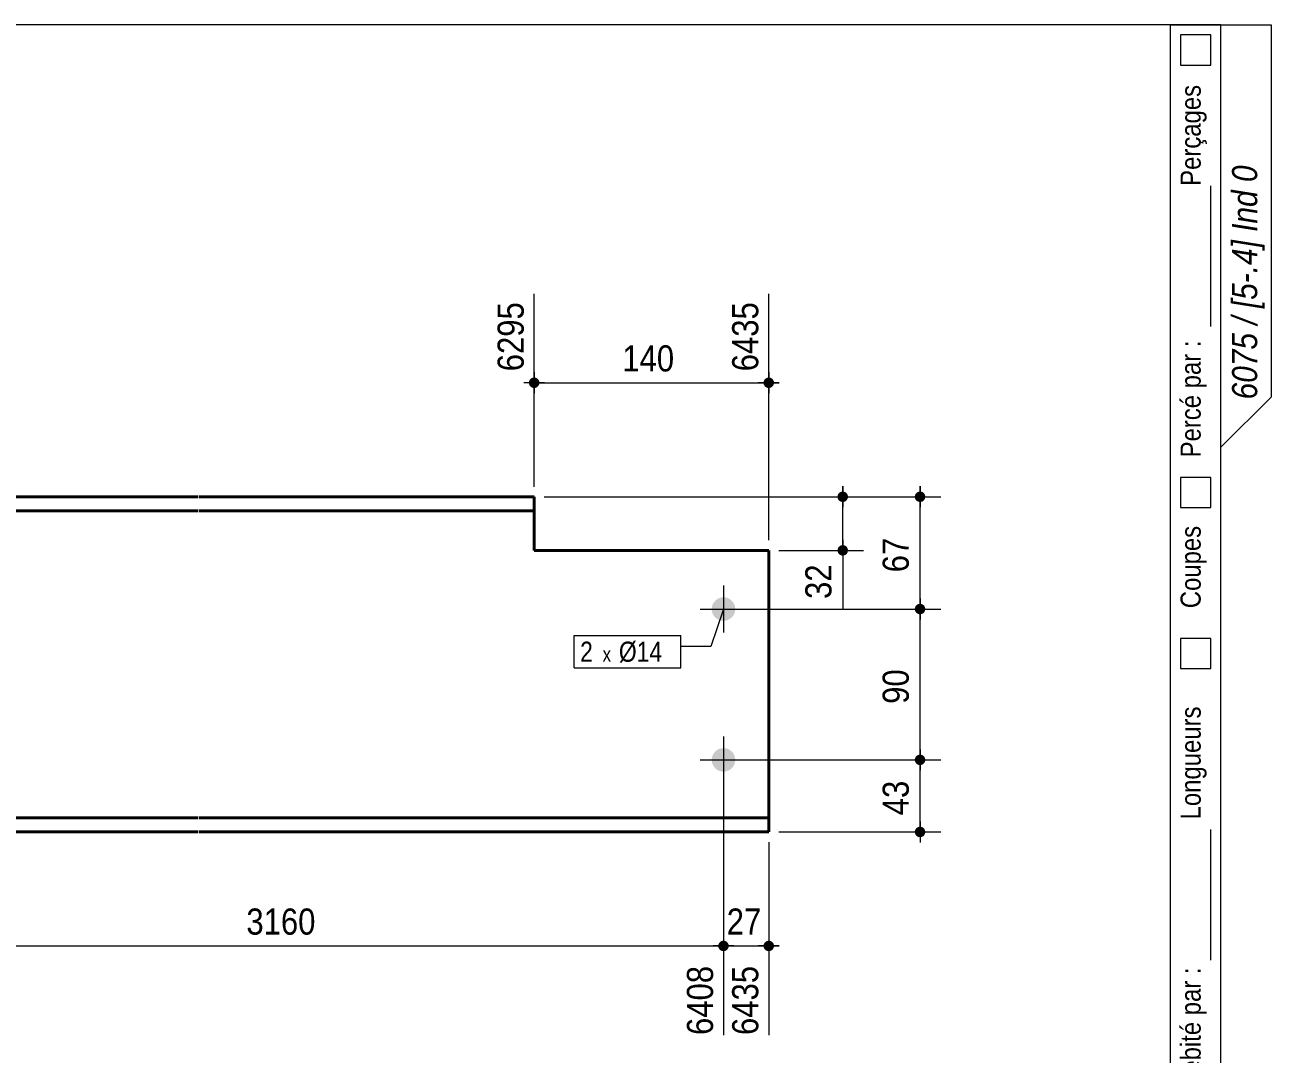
# Model space of a CAD drawing. Header units: millimetres. Extents: x 2 to 287, y 5 to 195.
# Drawn here: x 163.1 to 287, y 92.7 to 195 of the extents above; entities that cross this region are included whole.
import ezdxf

# ---------------------------------------------------------------- set-up
doc = ezdxf.new("R2010")
doc.units = ezdxf.units.MM
for name, color, linetype, lineweight in [('Autre type objet', 1, 'Continuous', 0), ('Boulon', 7, 'Continuous', 0), ('Cotation', 7, 'Continuous', 0), ('Désignation boulon', 3, 'Continuous', 0), ('Feuille dessin', 5, 'Continuous', 0), ('Piece', 2, 'Continuous', 0)]:
    doc.layers.add(name, color=color, linetype=linetype, lineweight=lineweight)
doc.styles.add('ARIAL', font='ARIAL.TTF')
doc.styles.add('ARIAL_ITALIC', font='ARIALI.TTF')
doc.styles.add('COMIC_SANS_MS', font='COMIC.TTF')

# ---------------------------------------------------------------- blocks, each defined once
blk = doc.blocks.new('*A2')
at = {"layer": 'Boulon'}
for points in [[(231.37, 136.95), (231.37, 136.97), (231.38, 137), (231.38, 137.03), (231.38, 137.06), (231.39, 137.09), (231.39, 137.12), (231.4, 137.14), (231.4, 137.17), (231.41, 137.2), (231.42, 137.23), (231.42, 137.26), (231.43, 137.28), (231.44, 137.31), (231.45, 137.34), (231.46, 137.36), (231.47, 137.39), (231.49, 137.42), (231.5, 137.44), (231.51, 137.47), (231.52, 137.49), (231.54, 137.52), (231.55, 137.54), (231.57, 137.57), (231.59, 137.59), (231.6, 137.61), (231.62, 137.63), (231.64, 137.66), (231.66, 137.68), (231.68, 137.7), (231.69, 137.72), (231.71, 137.74), (231.74, 137.76), (231.76, 137.78), (231.78, 137.8), (231.8, 137.82), (231.82, 137.84), (231.84, 137.85), (231.87, 137.87), (231.89, 137.89), (231.92, 137.9), (231.94, 137.92), (231.96, 137.93), (231.99, 137.95), (232.02, 137.96), (232.04, 137.97), (232.07, 137.98), (232.09, 138), (232.12, 138.01), (232.15, 138.02), (232.17, 138.02), (232.2, 138.03), (232.23, 138.04), (232.26, 138.05), (232.28, 138.06), (232.31, 138.06), (232.34, 138.07), (232.37, 138.07), (232.4, 138.08), (232.43, 138.08), (232.45, 138.08), (232.48, 138.08), (232.51, 138.08), (232.54, 138.08), (232.57, 138.08), (232.6, 138.08), (232.63, 138.08), (232.65, 138.08), (232.68, 138.08), (232.71, 138.07), (232.74, 138.07), (232.77, 138.06), (232.8, 138.06), (232.82, 138.05), (232.85, 138.04), (232.88, 138.03), (232.91, 138.02), (232.93, 138.02), (232.96, 138.01), (232.99, 138), (233.01, 137.98), (233.04, 137.97), (233.06, 137.96), (233.09, 137.95), (233.11, 137.93), (233.14, 137.92), (233.16, 137.9), (233.19, 137.89), (233.21, 137.87), (233.23, 137.85), (233.26, 137.84), (233.28, 137.82), (233.3, 137.8), (233.32, 137.78), (233.34, 137.76), (233.36, 137.74), (233.38, 137.72), (233.4, 137.7), (233.42, 137.68), (233.44, 137.66), (233.46, 137.63), (233.48, 137.61), (233.49, 137.59), (233.51, 137.57), (233.53, 137.54), (233.54, 137.52), (233.55, 137.49), (233.57, 137.47), (233.58, 137.44), (233.59, 137.42), (233.61, 137.39), (233.62, 137.36), (233.63, 137.34), (233.64, 137.31), (233.65, 137.28), (233.66, 137.26), (233.66, 137.23), (233.67, 137.2), (233.68, 137.17), (233.68, 137.14), (233.69, 137.12), (233.69, 137.09), (233.7, 137.06), (233.7, 137.03), (233.7, 137), (233.71, 136.97), (233.71, 136.95), (233.71, 136.92), (233.71, 136.89), (233.71, 136.86), (233.7, 136.83), (233.7, 136.8), (233.7, 136.77), (233.69, 136.75), (233.69, 136.72), (233.68, 136.69), (233.68, 136.66), (233.67, 136.63), (233.66, 136.61), (233.66, 136.58), (233.65, 136.55), (233.64, 136.52), (233.63, 136.5), (233.62, 136.47), (233.61, 136.44), (233.59, 136.42), (233.58, 136.39), (233.57, 136.37), (233.55, 136.34), (233.54, 136.32), (233.53, 136.29), (233.51, 136.27), (233.49, 136.25), (233.48, 136.22), (233.46, 136.2), (233.44, 136.18), (233.42, 136.16), (233.4, 136.13), (233.38, 136.11), (233.36, 136.09), (233.34, 136.07), (233.32, 136.05), (233.3, 136.03), (233.28, 136.02), (233.26, 136), (233.23, 135.98), (233.21, 135.96), (233.19, 135.95), (233.16, 135.93), (233.14, 135.92), (233.11, 135.9), (233.09, 135.89), (233.06, 135.88), (233.04, 135.86), (233.01, 135.85), (232.99, 135.84), (232.96, 135.83), (232.93, 135.82), (232.91, 135.81), (232.88, 135.8), (232.85, 135.79), (232.82, 135.79), (232.8, 135.78), (232.77, 135.77), (232.74, 135.77), (232.71, 135.76), (232.68, 135.76), (232.65, 135.76), (232.63, 135.75), (232.6, 135.75), (232.57, 135.75), (232.54, 135.75), (232.51, 135.75), (232.48, 135.75), (232.45, 135.75), (232.43, 135.76), (232.4, 135.76), (232.37, 135.76), (232.34, 135.77), (232.31, 135.77), (232.28, 135.78), (232.26, 135.79), (232.23, 135.79), (232.2, 135.8), (232.17, 135.81), (232.15, 135.82), (232.12, 135.83), (232.09, 135.84), (232.07, 135.85), (232.04, 135.86), (232.02, 135.88), (231.99, 135.89), (231.96, 135.9), (231.94, 135.92), (231.92, 135.93), (231.89, 135.95), (231.87, 135.96), (231.84, 135.98), (231.82, 136), (231.8, 136.02), (231.78, 136.03), (231.76, 136.05), (231.74, 136.07), (231.71, 136.09), (231.69, 136.11), (231.68, 136.13), (231.66, 136.16), (231.64, 136.18), (231.62, 136.2), (231.6, 136.22), (231.59, 136.25), (231.57, 136.27), (231.55, 136.29), (231.54, 136.32), (231.52, 136.34), (231.51, 136.37), (231.5, 136.39), (231.49, 136.42), (231.47, 136.44), (231.46, 136.47), (231.45, 136.5), (231.44, 136.52), (231.43, 136.55), (231.42, 136.58), (231.42, 136.61), (231.41, 136.63), (231.4, 136.66), (231.4, 136.69), (231.39, 136.72), (231.39, 136.75), (231.38, 136.77), (231.38, 136.8), (231.38, 136.83), (231.37, 136.86), (231.37, 136.89), (231.37, 136.92)], [(231.37, 121.95), (231.37, 121.97), (231.38, 122), (231.38, 122.03), (231.38, 122.06), (231.39, 122.09), (231.39, 122.12), (231.4, 122.14), (231.4, 122.17), (231.41, 122.2), (231.42, 122.23), (231.42, 122.26), (231.43, 122.28), (231.44, 122.31), (231.45, 122.34), (231.46, 122.36), (231.47, 122.39), (231.49, 122.42), (231.5, 122.44), (231.51, 122.47), (231.52, 122.49), (231.54, 122.52), (231.55, 122.54), (231.57, 122.57), (231.59, 122.59), (231.6, 122.61), (231.62, 122.63), (231.64, 122.66), (231.66, 122.68), (231.68, 122.7), (231.69, 122.72), (231.71, 122.74), (231.74, 122.76), (231.76, 122.78), (231.78, 122.8), (231.8, 122.82), (231.82, 122.84), (231.84, 122.85), (231.87, 122.87), (231.89, 122.89), (231.92, 122.9), (231.94, 122.92), (231.96, 122.93), (231.99, 122.95), (232.02, 122.96), (232.04, 122.97), (232.07, 122.98), (232.09, 123), (232.12, 123.01), (232.15, 123.02), (232.17, 123.02), (232.2, 123.03), (232.23, 123.04), (232.26, 123.05), (232.28, 123.06), (232.31, 123.06), (232.34, 123.07), (232.37, 123.07), (232.4, 123.08), (232.43, 123.08), (232.45, 123.08), (232.48, 123.08), (232.51, 123.08), (232.54, 123.08), (232.57, 123.08), (232.6, 123.08), (232.63, 123.08), (232.65, 123.08), (232.68, 123.08), (232.71, 123.07), (232.74, 123.07), (232.77, 123.06), (232.8, 123.06), (232.82, 123.05), (232.85, 123.04), (232.88, 123.03), (232.91, 123.02), (232.93, 123.02), (232.96, 123.01), (232.99, 123), (233.01, 122.98), (233.04, 122.97), (233.06, 122.96), (233.09, 122.95), (233.11, 122.93), (233.14, 122.92), (233.16, 122.9), (233.19, 122.89), (233.21, 122.87), (233.23, 122.85), (233.26, 122.84), (233.28, 122.82), (233.3, 122.8), (233.32, 122.78), (233.34, 122.76), (233.36, 122.74), (233.38, 122.72), (233.4, 122.7), (233.42, 122.68), (233.44, 122.66), (233.46, 122.63), (233.48, 122.61), (233.49, 122.59), (233.51, 122.57), (233.53, 122.54), (233.54, 122.52), (233.55, 122.49), (233.57, 122.47), (233.58, 122.44), (233.59, 122.42), (233.61, 122.39), (233.62, 122.36), (233.63, 122.34), (233.64, 122.31), (233.65, 122.28), (233.66, 122.26), (233.66, 122.23), (233.67, 122.2), (233.68, 122.17), (233.68, 122.14), (233.69, 122.12), (233.69, 122.09), (233.7, 122.06), (233.7, 122.03), (233.7, 122), (233.71, 121.97), (233.71, 121.95), (233.71, 121.92), (233.71, 121.89), (233.71, 121.86), (233.7, 121.83), (233.7, 121.8), (233.7, 121.77), (233.69, 121.75), (233.69, 121.72), (233.68, 121.69), (233.68, 121.66), (233.67, 121.63), (233.66, 121.61), (233.66, 121.58), (233.65, 121.55), (233.64, 121.52), (233.63, 121.5), (233.62, 121.47), (233.61, 121.44), (233.59, 121.42), (233.58, 121.39), (233.57, 121.37), (233.55, 121.34), (233.54, 121.32), (233.53, 121.29), (233.51, 121.27), (233.49, 121.25), (233.48, 121.22), (233.46, 121.2), (233.44, 121.18), (233.42, 121.16), (233.4, 121.13), (233.38, 121.11), (233.36, 121.09), (233.34, 121.07), (233.32, 121.05), (233.3, 121.03), (233.28, 121.02), (233.26, 121), (233.23, 120.98), (233.21, 120.96), (233.19, 120.95), (233.16, 120.93), (233.14, 120.92), (233.11, 120.9), (233.09, 120.89), (233.06, 120.88), (233.04, 120.86), (233.01, 120.85), (232.99, 120.84), (232.96, 120.83), (232.93, 120.82), (232.91, 120.81), (232.88, 120.8), (232.85, 120.79), (232.82, 120.79), (232.8, 120.78), (232.77, 120.77), (232.74, 120.77), (232.71, 120.76), (232.68, 120.76), (232.65, 120.76), (232.63, 120.75), (232.6, 120.75), (232.57, 120.75), (232.54, 120.75), (232.51, 120.75), (232.48, 120.75), (232.45, 120.75), (232.43, 120.76), (232.4, 120.76), (232.37, 120.76), (232.34, 120.77), (232.31, 120.77), (232.28, 120.78), (232.26, 120.79), (232.23, 120.79), (232.2, 120.8), (232.17, 120.81), (232.15, 120.82), (232.12, 120.83), (232.09, 120.84), (232.07, 120.85), (232.04, 120.86), (232.02, 120.88), (231.99, 120.89), (231.96, 120.9), (231.94, 120.92), (231.92, 120.93), (231.89, 120.95), (231.87, 120.96), (231.84, 120.98), (231.82, 121), (231.8, 121.02), (231.78, 121.03), (231.76, 121.05), (231.74, 121.07), (231.71, 121.09), (231.69, 121.11), (231.68, 121.13), (231.66, 121.16), (231.64, 121.18), (231.62, 121.2), (231.6, 121.22), (231.59, 121.25), (231.57, 121.27), (231.55, 121.29), (231.54, 121.32), (231.52, 121.34), (231.51, 121.37), (231.5, 121.39), (231.49, 121.42), (231.47, 121.44), (231.46, 121.47), (231.45, 121.5), (231.44, 121.52), (231.43, 121.55), (231.42, 121.58), (231.42, 121.61), (231.41, 121.63), (231.4, 121.66), (231.4, 121.69), (231.39, 121.72), (231.39, 121.75), (231.38, 121.77), (231.38, 121.8), (231.38, 121.83), (231.37, 121.86), (231.37, 121.89), (231.37, 121.92)]]:
    blk.add_hatch(color=256, dxfattribs=at).paths.add_polyline_path(points, flags=17)
at = {"layer": 'Boulon', "linetype": 'Continuous', "lineweight": 0}
for p, q in [((232.54, 139.25), (232.54, 134.58)), ((230.21, 136.92), (234.87, 136.92)), ((232.54, 124.25), (232.54, 119.58)), ((230.21, 121.92), (234.87, 121.92))]:
    blk.add_line(p, q, dxfattribs=at)
blk = doc.blocks.new('*A4')
at = {"layer": 'Piece', "color": 2, "linetype": 'Continuous', "lineweight": 40}
for p, q in [((180.277585, 148.083776), (100.444252, 148.083776)), ((213.710918, 148.083776), (180.377585, 148.083776)), ((213.710918, 148.083776), (213.710918, 146.667109)), ((180.277585, 146.667109), (100.444252, 146.667109)), ((213.710918, 146.667109), (180.377585, 146.667109)), ((213.710918, 142.750443), (213.710918, 146.667109)), ((213.710918, 142.750443), (237.044252, 142.750443)), ((237.044252, 142.750443), (237.044252, 114.750443)), ((180.277585, 116.167109), (100.444252, 116.167109)), ((237.044252, 116.167109), (180.377585, 116.167109)), ((100.444252, 114.750443), (180.277585, 114.750443)), ((180.377585, 114.750443), (237.044252, 114.750443))]:
    blk.add_line(p, q, dxfattribs=at)
blk = doc.blocks.new('*A5')
at = {"layer": 'Feuille dessin', "linetype": 'Continuous', "lineweight": 0}
for p, q in [((282, 195), (5, 195)), ((282, 5), (282, 195))]:
    blk.add_line(p, q, dxfattribs=at)
blk = doc.blocks.new('*A6')
at = {"layer": 'Autre type objet', "linetype": 'Continuous', "lineweight": 0}
for p, q in [((277, 42), (277, 195)), ((277, 195), (287, 195)), ((282, 42), (282, 195)), ((287, 195), (287, 158)), ((278, 194), (278, 191)), ((281, 194), (278, 194)), ((281, 191), (281, 194)), ((278, 191), (281, 191)), ((281, 165), (281, 179)), ((287, 158), (282, 153)), ((278, 150), (278, 147)), ((281, 150), (278, 150)), ((281, 147), (281, 150)), ((278, 147), (281, 147)), ((278, 134), (278, 131)), ((281, 134), (278, 134)), ((281, 131), (281, 134)), ((278, 131), (281, 131)), ((281, 102), (281, 115)), ((277, 42), (282, 42))]:
    blk.add_line(p, q, dxfattribs=at)
at = {"layer": 'Autre type objet', "width": 0.85}
for s, height, style, p in [('Perçages', 2, 'ARIAL', (280, 179)), ('6075 / [5-.4] Ind 0', 2.5, 'ARIAL_ITALIC', (285.619109, 157.760245)), ('Percé par :', 2, 'ARIAL', (280, 152)), ('Coupes', 2, 'ARIAL', (280, 137)), ('Longueurs', 2, 'ARIAL', (280, 116)), ('Débité par :', 2, 'ARIAL', (280, 89)), ('CONTROLE FABRICATION', 2.5, 'ARIAL', (281, 44))]:
    blk.add_text(s, height=height, rotation=90, dxfattribs=dict(at, style=style)).set_placement(p)
blk = doc.blocks.new('*A13')
at = {"layer": 'Cotation'}
for points in [[(244.37, 147.56), (244.35, 147.57), (244.32, 147.57), (244.3, 147.57), (244.27, 147.58), (244.25, 147.59), (244.22, 147.59), (244.2, 147.6), (244.18, 147.61), (244.15, 147.63), (244.13, 147.64), (244.11, 147.65), (244.09, 147.67), (244.07, 147.68), (244.05, 147.7), (244.03, 147.72), (244.01, 147.73), (244, 147.75), (243.98, 147.77), (243.97, 147.79), (243.95, 147.82), (243.94, 147.84), (243.93, 147.86), (243.92, 147.88), (243.91, 147.91), (243.9, 147.93), (243.89, 147.96), (243.89, 147.98), (243.88, 148.01), (243.88, 148.03), (243.88, 148.06), (243.88, 148.08), (243.88, 148.11), (243.88, 148.13), (243.88, 148.16), (243.89, 148.19), (243.89, 148.21), (243.9, 148.23), (243.91, 148.26), (243.92, 148.28), (243.93, 148.31), (243.94, 148.33), (243.95, 148.35), (243.97, 148.37), (243.98, 148.39), (244, 148.41), (244.01, 148.43), (244.03, 148.45), (244.05, 148.47), (244.07, 148.49), (244.09, 148.5), (244.11, 148.52), (244.13, 148.53), (244.15, 148.54), (244.18, 148.55), (244.2, 148.56), (244.22, 148.57), (244.25, 148.58), (244.27, 148.59), (244.3, 148.59), (244.32, 148.6), (244.35, 148.6), (244.37, 148.6), (244.4, 148.6), (244.42, 148.6), (244.45, 148.6), (244.47, 148.6), (244.5, 148.59), (244.52, 148.59), (244.55, 148.58), (244.57, 148.57), (244.6, 148.56), (244.62, 148.55), (244.64, 148.54), (244.67, 148.53), (244.69, 148.52), (244.71, 148.5), (244.73, 148.49), (244.75, 148.47), (244.77, 148.45), (244.78, 148.43), (244.8, 148.41), (244.82, 148.39), (244.83, 148.37), (244.84, 148.35), (244.86, 148.33), (244.87, 148.31), (244.88, 148.28), (244.89, 148.26), (244.9, 148.23), (244.9, 148.21), (244.91, 148.19), (244.91, 148.16), (244.92, 148.13), (244.92, 148.11), (244.92, 148.08), (244.92, 148.06), (244.92, 148.03), (244.91, 148.01), (244.91, 147.98), (244.9, 147.96), (244.9, 147.93), (244.89, 147.91), (244.88, 147.88), (244.87, 147.86), (244.86, 147.84), (244.84, 147.82), (244.83, 147.79), (244.82, 147.77), (244.8, 147.75), (244.78, 147.73), (244.77, 147.72), (244.75, 147.7), (244.73, 147.68), (244.71, 147.67), (244.69, 147.65), (244.67, 147.64), (244.64, 147.63), (244.62, 147.61), (244.6, 147.6), (244.57, 147.59), (244.55, 147.59), (244.52, 147.58), (244.5, 147.57), (244.47, 147.57), (244.45, 147.57), (244.42, 147.56), (244.4, 147.56)], [(244.37, 142.23), (244.35, 142.23), (244.32, 142.24), (244.3, 142.24), (244.27, 142.25), (244.25, 142.25), (244.22, 142.26), (244.2, 142.27), (244.18, 142.28), (244.15, 142.29), (244.13, 142.3), (244.11, 142.32), (244.09, 142.33), (244.07, 142.35), (244.05, 142.37), (244.03, 142.38), (244.01, 142.4), (244, 142.42), (243.98, 142.44), (243.97, 142.46), (243.95, 142.48), (243.94, 142.51), (243.93, 142.53), (243.92, 142.55), (243.91, 142.58), (243.9, 142.6), (243.89, 142.62), (243.89, 142.65), (243.88, 142.67), (243.88, 142.7), (243.88, 142.72), (243.88, 142.75), (243.88, 142.78), (243.88, 142.8), (243.88, 142.83), (243.89, 142.85), (243.89, 142.88), (243.9, 142.9), (243.91, 142.93), (243.92, 142.95), (243.93, 142.97), (243.94, 143), (243.95, 143.02), (243.97, 143.04), (243.98, 143.06), (244, 143.08), (244.01, 143.1), (244.03, 143.12), (244.05, 143.14), (244.07, 143.15), (244.09, 143.17), (244.11, 143.18), (244.13, 143.2), (244.15, 143.21), (244.18, 143.22), (244.2, 143.23), (244.22, 143.24), (244.25, 143.25), (244.27, 143.25), (244.3, 143.26), (244.32, 143.26), (244.35, 143.27), (244.37, 143.27), (244.4, 143.27), (244.42, 143.27), (244.45, 143.27), (244.47, 143.26), (244.5, 143.26), (244.52, 143.25), (244.55, 143.25), (244.57, 143.24), (244.6, 143.23), (244.62, 143.22), (244.64, 143.21), (244.67, 143.2), (244.69, 143.18), (244.71, 143.17), (244.73, 143.15), (244.75, 143.14), (244.77, 143.12), (244.78, 143.1), (244.8, 143.08), (244.82, 143.06), (244.83, 143.04), (244.84, 143.02), (244.86, 143), (244.87, 142.97), (244.88, 142.95), (244.89, 142.93), (244.9, 142.9), (244.9, 142.88), (244.91, 142.85), (244.91, 142.83), (244.92, 142.8), (244.92, 142.78), (244.92, 142.75), (244.92, 142.72), (244.92, 142.7), (244.91, 142.67), (244.91, 142.65), (244.9, 142.62), (244.9, 142.6), (244.89, 142.58), (244.88, 142.55), (244.87, 142.53), (244.86, 142.51), (244.84, 142.48), (244.83, 142.46), (244.82, 142.44), (244.8, 142.42), (244.78, 142.4), (244.77, 142.38), (244.75, 142.37), (244.73, 142.35), (244.71, 142.33), (244.69, 142.32), (244.67, 142.3), (244.64, 142.29), (244.62, 142.28), (244.6, 142.27), (244.57, 142.26), (244.55, 142.25), (244.52, 142.25), (244.5, 142.24), (244.47, 142.24), (244.45, 142.23), (244.42, 142.23), (244.4, 142.23)]]:
    blk.add_hatch(color=256, dxfattribs=at).paths.add_polyline_path(points, flags=17)
at = {"layer": 'Cotation', "linetype": 'Continuous', "lineweight": 0}
for p, q in [((244.4, 149.12), (244.4, 147.04)), ((244.4, 148.08), (244.4, 149.12)), ((214.71, 148.08), (246.48, 148.08)), ((243.36, 148.08), (245.44, 148.08)), ((244.4, 142.75), (244.4, 148.08)), ((244.4, 143.79), (244.4, 141.71)), ((238.04, 142.75), (246.48, 142.75)), ((243.36, 142.75), (245.44, 142.75)), ((244.4, 142.75), (244.4, 136.94)), ((244.4, 142.75), (244.4, 136.94))]:
    blk.add_line(p, q, dxfattribs=at)
at = {"layer": 'Cotation'}
for p in [(244.4, 148.08), (244.4, 142.75)]:
    blk.add_point(p, dxfattribs=at)
at = {"layer": 'Cotation', "style": 'ARIAL', "width": 0.85}
blk.add_text('32', height=2.6, rotation=90.0002, dxfattribs=at).set_placement((243.28, 137.92))
blk = doc.blocks.new('*A17')
at = {"layer": 'Cotation'}
for points in [[(252.06, 121.4), (252.04, 121.4), (252.01, 121.4), (251.99, 121.41), (251.96, 121.41), (251.94, 121.42), (251.91, 121.43), (251.89, 121.44), (251.87, 121.45), (251.84, 121.46), (251.82, 121.47), (251.8, 121.48), (251.78, 121.5), (251.76, 121.52), (251.74, 121.53), (251.72, 121.55), (251.7, 121.57), (251.69, 121.59), (251.67, 121.61), (251.66, 121.63), (251.64, 121.65), (251.63, 121.67), (251.62, 121.69), (251.61, 121.72), (251.6, 121.74), (251.59, 121.77), (251.58, 121.79), (251.58, 121.82), (251.57, 121.84), (251.57, 121.87), (251.57, 121.89), (251.57, 121.92), (251.57, 121.94), (251.57, 121.97), (251.57, 121.99), (251.58, 122.02), (251.58, 122.04), (251.59, 122.07), (251.6, 122.09), (251.61, 122.12), (251.62, 122.14), (251.63, 122.16), (251.64, 122.18), (251.66, 122.21), (251.67, 122.23), (251.69, 122.25), (251.7, 122.27), (251.72, 122.28), (251.74, 122.3), (251.76, 122.32), (251.78, 122.33), (251.8, 122.35), (251.82, 122.36), (251.84, 122.38), (251.87, 122.39), (251.89, 122.4), (251.91, 122.41), (251.94, 122.41), (251.96, 122.42), (251.99, 122.43), (252.01, 122.43), (252.04, 122.43), (252.06, 122.44), (252.09, 122.44), (252.11, 122.44), (252.14, 122.43), (252.17, 122.43), (252.19, 122.43), (252.22, 122.42), (252.24, 122.41), (252.26, 122.41), (252.29, 122.4), (252.31, 122.39), (252.33, 122.38), (252.36, 122.36), (252.38, 122.35), (252.4, 122.33), (252.42, 122.32), (252.44, 122.3), (252.46, 122.28), (252.47, 122.27), (252.49, 122.25), (252.51, 122.23), (252.52, 122.21), (252.53, 122.18), (252.55, 122.16), (252.56, 122.14), (252.57, 122.12), (252.58, 122.09), (252.59, 122.07), (252.59, 122.04), (252.6, 122.02), (252.6, 121.99), (252.61, 121.97), (252.61, 121.94), (252.61, 121.92), (252.61, 121.89), (252.61, 121.87), (252.6, 121.84), (252.6, 121.82), (252.59, 121.79), (252.59, 121.77), (252.58, 121.74), (252.57, 121.72), (252.56, 121.69), (252.55, 121.67), (252.53, 121.65), (252.52, 121.63), (252.51, 121.61), (252.49, 121.59), (252.47, 121.57), (252.46, 121.55), (252.44, 121.53), (252.42, 121.52), (252.4, 121.5), (252.38, 121.48), (252.36, 121.47), (252.33, 121.46), (252.31, 121.45), (252.29, 121.44), (252.26, 121.43), (252.24, 121.42), (252.22, 121.41), (252.19, 121.41), (252.17, 121.4), (252.14, 121.4), (252.11, 121.4), (252.09, 121.4)], [(252.06, 114.23), (252.04, 114.23), (252.01, 114.24), (251.99, 114.24), (251.96, 114.25), (251.94, 114.25), (251.91, 114.26), (251.89, 114.27), (251.87, 114.28), (251.84, 114.29), (251.82, 114.3), (251.8, 114.32), (251.78, 114.33), (251.76, 114.35), (251.74, 114.37), (251.72, 114.38), (251.7, 114.4), (251.69, 114.42), (251.67, 114.44), (251.66, 114.46), (251.64, 114.48), (251.63, 114.51), (251.62, 114.53), (251.61, 114.55), (251.6, 114.58), (251.59, 114.6), (251.58, 114.62), (251.58, 114.65), (251.57, 114.67), (251.57, 114.7), (251.57, 114.72), (251.57, 114.75), (251.57, 114.78), (251.57, 114.8), (251.57, 114.83), (251.58, 114.85), (251.58, 114.88), (251.59, 114.9), (251.6, 114.93), (251.61, 114.95), (251.62, 114.97), (251.63, 115), (251.64, 115.02), (251.66, 115.04), (251.67, 115.06), (251.69, 115.08), (251.7, 115.1), (251.72, 115.12), (251.74, 115.14), (251.76, 115.15), (251.78, 115.17), (251.8, 115.18), (251.82, 115.2), (251.84, 115.21), (251.87, 115.22), (251.89, 115.23), (251.91, 115.24), (251.94, 115.25), (251.96, 115.25), (251.99, 115.26), (252.01, 115.26), (252.04, 115.27), (252.06, 115.27), (252.09, 115.27), (252.11, 115.27), (252.14, 115.27), (252.17, 115.26), (252.19, 115.26), (252.22, 115.25), (252.24, 115.25), (252.26, 115.24), (252.29, 115.23), (252.31, 115.22), (252.33, 115.21), (252.36, 115.2), (252.38, 115.18), (252.4, 115.17), (252.42, 115.15), (252.44, 115.14), (252.46, 115.12), (252.47, 115.1), (252.49, 115.08), (252.51, 115.06), (252.52, 115.04), (252.53, 115.02), (252.55, 115), (252.56, 114.97), (252.57, 114.95), (252.58, 114.93), (252.59, 114.9), (252.59, 114.88), (252.6, 114.85), (252.6, 114.83), (252.61, 114.8), (252.61, 114.78), (252.61, 114.75), (252.61, 114.72), (252.61, 114.7), (252.6, 114.67), (252.6, 114.65), (252.59, 114.62), (252.59, 114.6), (252.58, 114.58), (252.57, 114.55), (252.56, 114.53), (252.55, 114.51), (252.53, 114.48), (252.52, 114.46), (252.51, 114.44), (252.49, 114.42), (252.47, 114.4), (252.46, 114.38), (252.44, 114.37), (252.42, 114.35), (252.4, 114.33), (252.38, 114.32), (252.36, 114.3), (252.33, 114.29), (252.31, 114.28), (252.29, 114.27), (252.26, 114.26), (252.24, 114.25), (252.22, 114.25), (252.19, 114.24), (252.17, 114.24), (252.14, 114.23), (252.11, 114.23), (252.09, 114.23)]]:
    blk.add_hatch(color=256, dxfattribs=at).paths.add_polyline_path(points, flags=17)
at = {"layer": 'Cotation', "linetype": 'Continuous', "lineweight": 0}
for p, q in [((252.09, 122.96), (252.09, 120.88)), ((252.09, 121.92), (252.09, 122.96)), ((233.54, 121.92), (254.17, 121.92)), ((251.05, 121.92), (253.13, 121.92)), ((252.09, 114.75), (252.09, 121.92)), ((252.09, 115.79), (252.09, 113.71)), ((238.04, 114.75), (254.17, 114.75)), ((251.05, 114.75), (253.13, 114.75)), ((252.09, 114.75), (252.09, 113.71))]:
    blk.add_line(p, q, dxfattribs=at)
at = {"layer": 'Cotation'}
for p in [(252.09, 121.92), (252.09, 114.75)]:
    blk.add_point(p, dxfattribs=at)
at = {"layer": 'Cotation', "style": 'ARIAL', "width": 0.85}
blk.add_text('43', height=2.6, rotation=90.0002, dxfattribs=at).set_placement((250.97, 116.41))
blk = doc.blocks.new('*A18')
at = {"layer": 'Cotation'}
for points in [[(252.06, 136.4), (252.04, 136.4), (252.01, 136.4), (251.99, 136.41), (251.96, 136.41), (251.94, 136.42), (251.91, 136.43), (251.89, 136.44), (251.87, 136.45), (251.84, 136.46), (251.82, 136.47), (251.8, 136.48), (251.78, 136.5), (251.76, 136.52), (251.74, 136.53), (251.72, 136.55), (251.7, 136.57), (251.69, 136.59), (251.67, 136.61), (251.66, 136.63), (251.64, 136.65), (251.63, 136.67), (251.62, 136.69), (251.61, 136.72), (251.6, 136.74), (251.59, 136.77), (251.58, 136.79), (251.58, 136.82), (251.57, 136.84), (251.57, 136.87), (251.57, 136.89), (251.57, 136.92), (251.57, 136.94), (251.57, 136.97), (251.57, 136.99), (251.58, 137.02), (251.58, 137.04), (251.59, 137.07), (251.6, 137.09), (251.61, 137.12), (251.62, 137.14), (251.63, 137.16), (251.64, 137.18), (251.66, 137.21), (251.67, 137.23), (251.69, 137.25), (251.7, 137.27), (251.72, 137.28), (251.74, 137.3), (251.76, 137.32), (251.78, 137.33), (251.8, 137.35), (251.82, 137.36), (251.84, 137.38), (251.87, 137.39), (251.89, 137.4), (251.91, 137.41), (251.94, 137.41), (251.96, 137.42), (251.99, 137.43), (252.01, 137.43), (252.04, 137.43), (252.06, 137.44), (252.09, 137.44), (252.11, 137.44), (252.14, 137.43), (252.17, 137.43), (252.19, 137.43), (252.22, 137.42), (252.24, 137.41), (252.26, 137.41), (252.29, 137.4), (252.31, 137.39), (252.33, 137.38), (252.36, 137.36), (252.38, 137.35), (252.4, 137.33), (252.42, 137.32), (252.44, 137.3), (252.46, 137.28), (252.47, 137.27), (252.49, 137.25), (252.51, 137.23), (252.52, 137.21), (252.53, 137.18), (252.55, 137.16), (252.56, 137.14), (252.57, 137.12), (252.58, 137.09), (252.59, 137.07), (252.59, 137.04), (252.6, 137.02), (252.6, 136.99), (252.61, 136.97), (252.61, 136.94), (252.61, 136.92), (252.61, 136.89), (252.61, 136.87), (252.6, 136.84), (252.6, 136.82), (252.59, 136.79), (252.59, 136.77), (252.58, 136.74), (252.57, 136.72), (252.56, 136.69), (252.55, 136.67), (252.53, 136.65), (252.52, 136.63), (252.51, 136.61), (252.49, 136.59), (252.47, 136.57), (252.46, 136.55), (252.44, 136.53), (252.42, 136.52), (252.4, 136.5), (252.38, 136.48), (252.36, 136.47), (252.33, 136.46), (252.31, 136.45), (252.29, 136.44), (252.26, 136.43), (252.24, 136.42), (252.22, 136.41), (252.19, 136.41), (252.17, 136.4), (252.14, 136.4), (252.11, 136.4), (252.09, 136.4)], [(252.06, 121.4), (252.04, 121.4), (252.01, 121.4), (251.99, 121.41), (251.96, 121.41), (251.94, 121.42), (251.91, 121.43), (251.89, 121.44), (251.87, 121.45), (251.84, 121.46), (251.82, 121.47), (251.8, 121.48), (251.78, 121.5), (251.76, 121.52), (251.74, 121.53), (251.72, 121.55), (251.7, 121.57), (251.69, 121.59), (251.67, 121.61), (251.66, 121.63), (251.64, 121.65), (251.63, 121.67), (251.62, 121.69), (251.61, 121.72), (251.6, 121.74), (251.59, 121.77), (251.58, 121.79), (251.58, 121.82), (251.57, 121.84), (251.57, 121.87), (251.57, 121.89), (251.57, 121.92), (251.57, 121.94), (251.57, 121.97), (251.57, 121.99), (251.58, 122.02), (251.58, 122.04), (251.59, 122.07), (251.6, 122.09), (251.61, 122.12), (251.62, 122.14), (251.63, 122.16), (251.64, 122.18), (251.66, 122.21), (251.67, 122.23), (251.69, 122.25), (251.7, 122.27), (251.72, 122.28), (251.74, 122.3), (251.76, 122.32), (251.78, 122.33), (251.8, 122.35), (251.82, 122.36), (251.84, 122.38), (251.87, 122.39), (251.89, 122.4), (251.91, 122.41), (251.94, 122.41), (251.96, 122.42), (251.99, 122.43), (252.01, 122.43), (252.04, 122.43), (252.06, 122.44), (252.09, 122.44), (252.11, 122.44), (252.14, 122.43), (252.17, 122.43), (252.19, 122.43), (252.22, 122.42), (252.24, 122.41), (252.26, 122.41), (252.29, 122.4), (252.31, 122.39), (252.33, 122.38), (252.36, 122.36), (252.38, 122.35), (252.4, 122.33), (252.42, 122.32), (252.44, 122.3), (252.46, 122.28), (252.47, 122.27), (252.49, 122.25), (252.51, 122.23), (252.52, 122.21), (252.53, 122.18), (252.55, 122.16), (252.56, 122.14), (252.57, 122.12), (252.58, 122.09), (252.59, 122.07), (252.59, 122.04), (252.6, 122.02), (252.6, 121.99), (252.61, 121.97), (252.61, 121.94), (252.61, 121.92), (252.61, 121.89), (252.61, 121.87), (252.6, 121.84), (252.6, 121.82), (252.59, 121.79), (252.59, 121.77), (252.58, 121.74), (252.57, 121.72), (252.56, 121.69), (252.55, 121.67), (252.53, 121.65), (252.52, 121.63), (252.51, 121.61), (252.49, 121.59), (252.47, 121.57), (252.46, 121.55), (252.44, 121.53), (252.42, 121.52), (252.4, 121.5), (252.38, 121.48), (252.36, 121.47), (252.33, 121.46), (252.31, 121.45), (252.29, 121.44), (252.26, 121.43), (252.24, 121.42), (252.22, 121.41), (252.19, 121.41), (252.17, 121.4), (252.14, 121.4), (252.11, 121.4), (252.09, 121.4)]]:
    blk.add_hatch(color=256, dxfattribs=at).paths.add_polyline_path(points, flags=17)
at = {"layer": 'Cotation', "linetype": 'Continuous', "lineweight": 0}
for p, q in [((252.09, 137.96), (252.09, 135.88)), ((252.09, 136.92), (252.09, 137.96)), ((233.54, 136.92), (254.17, 136.92)), ((251.05, 136.92), (253.13, 136.92)), ((252.09, 121.92), (252.09, 136.92)), ((252.09, 122.96), (252.09, 120.88)), ((233.54, 121.92), (254.17, 121.92)), ((251.05, 121.92), (253.13, 121.92)), ((252.09, 121.92), (252.09, 120.88))]:
    blk.add_line(p, q, dxfattribs=at)
at = {"layer": 'Cotation'}
for p in [(252.09, 136.92), (252.09, 121.92)]:
    blk.add_point(p, dxfattribs=at)
at = {"layer": 'Cotation', "style": 'ARIAL', "width": 0.85}
blk.add_text('90', height=2.6, rotation=90.0002, dxfattribs=at).set_placement((250.97, 127.49))
blk = doc.blocks.new('*A19')
at = {"layer": 'Cotation'}
for points in [[(252.06, 147.56), (252.04, 147.57), (252.01, 147.57), (251.99, 147.57), (251.96, 147.58), (251.94, 147.59), (251.91, 147.59), (251.89, 147.6), (251.87, 147.61), (251.84, 147.63), (251.82, 147.64), (251.8, 147.65), (251.78, 147.67), (251.76, 147.68), (251.74, 147.7), (251.72, 147.72), (251.7, 147.73), (251.69, 147.75), (251.67, 147.77), (251.66, 147.79), (251.64, 147.82), (251.63, 147.84), (251.62, 147.86), (251.61, 147.88), (251.6, 147.91), (251.59, 147.93), (251.58, 147.96), (251.58, 147.98), (251.57, 148.01), (251.57, 148.03), (251.57, 148.06), (251.57, 148.08), (251.57, 148.11), (251.57, 148.13), (251.57, 148.16), (251.58, 148.19), (251.58, 148.21), (251.59, 148.23), (251.6, 148.26), (251.61, 148.28), (251.62, 148.31), (251.63, 148.33), (251.64, 148.35), (251.66, 148.37), (251.67, 148.39), (251.69, 148.41), (251.7, 148.43), (251.72, 148.45), (251.74, 148.47), (251.76, 148.49), (251.78, 148.5), (251.8, 148.52), (251.82, 148.53), (251.84, 148.54), (251.87, 148.55), (251.89, 148.56), (251.91, 148.57), (251.94, 148.58), (251.96, 148.59), (251.99, 148.59), (252.01, 148.6), (252.04, 148.6), (252.06, 148.6), (252.09, 148.6), (252.11, 148.6), (252.14, 148.6), (252.17, 148.6), (252.19, 148.59), (252.22, 148.59), (252.24, 148.58), (252.26, 148.57), (252.29, 148.56), (252.31, 148.55), (252.33, 148.54), (252.36, 148.53), (252.38, 148.52), (252.4, 148.5), (252.42, 148.49), (252.44, 148.47), (252.46, 148.45), (252.47, 148.43), (252.49, 148.41), (252.51, 148.39), (252.52, 148.37), (252.53, 148.35), (252.55, 148.33), (252.56, 148.31), (252.57, 148.28), (252.58, 148.26), (252.59, 148.23), (252.59, 148.21), (252.6, 148.19), (252.6, 148.16), (252.61, 148.13), (252.61, 148.11), (252.61, 148.08), (252.61, 148.06), (252.61, 148.03), (252.6, 148.01), (252.6, 147.98), (252.59, 147.96), (252.59, 147.93), (252.58, 147.91), (252.57, 147.88), (252.56, 147.86), (252.55, 147.84), (252.53, 147.82), (252.52, 147.79), (252.51, 147.77), (252.49, 147.75), (252.47, 147.73), (252.46, 147.72), (252.44, 147.7), (252.42, 147.68), (252.4, 147.67), (252.38, 147.65), (252.36, 147.64), (252.33, 147.63), (252.31, 147.61), (252.29, 147.6), (252.26, 147.59), (252.24, 147.59), (252.22, 147.58), (252.19, 147.57), (252.17, 147.57), (252.14, 147.57), (252.11, 147.56), (252.09, 147.56)], [(252.06, 136.4), (252.04, 136.4), (252.01, 136.4), (251.99, 136.41), (251.96, 136.41), (251.94, 136.42), (251.91, 136.43), (251.89, 136.44), (251.87, 136.45), (251.84, 136.46), (251.82, 136.47), (251.8, 136.48), (251.78, 136.5), (251.76, 136.52), (251.74, 136.53), (251.72, 136.55), (251.7, 136.57), (251.69, 136.59), (251.67, 136.61), (251.66, 136.63), (251.64, 136.65), (251.63, 136.67), (251.62, 136.69), (251.61, 136.72), (251.6, 136.74), (251.59, 136.77), (251.58, 136.79), (251.58, 136.82), (251.57, 136.84), (251.57, 136.87), (251.57, 136.89), (251.57, 136.92), (251.57, 136.94), (251.57, 136.97), (251.57, 136.99), (251.58, 137.02), (251.58, 137.04), (251.59, 137.07), (251.6, 137.09), (251.61, 137.12), (251.62, 137.14), (251.63, 137.16), (251.64, 137.18), (251.66, 137.21), (251.67, 137.23), (251.69, 137.25), (251.7, 137.27), (251.72, 137.28), (251.74, 137.3), (251.76, 137.32), (251.78, 137.33), (251.8, 137.35), (251.82, 137.36), (251.84, 137.38), (251.87, 137.39), (251.89, 137.4), (251.91, 137.41), (251.94, 137.41), (251.96, 137.42), (251.99, 137.43), (252.01, 137.43), (252.04, 137.43), (252.06, 137.44), (252.09, 137.44), (252.11, 137.44), (252.14, 137.43), (252.17, 137.43), (252.19, 137.43), (252.22, 137.42), (252.24, 137.41), (252.26, 137.41), (252.29, 137.4), (252.31, 137.39), (252.33, 137.38), (252.36, 137.36), (252.38, 137.35), (252.4, 137.33), (252.42, 137.32), (252.44, 137.3), (252.46, 137.28), (252.47, 137.27), (252.49, 137.25), (252.51, 137.23), (252.52, 137.21), (252.53, 137.18), (252.55, 137.16), (252.56, 137.14), (252.57, 137.12), (252.58, 137.09), (252.59, 137.07), (252.59, 137.04), (252.6, 137.02), (252.6, 136.99), (252.61, 136.97), (252.61, 136.94), (252.61, 136.92), (252.61, 136.89), (252.61, 136.87), (252.6, 136.84), (252.6, 136.82), (252.59, 136.79), (252.59, 136.77), (252.58, 136.74), (252.57, 136.72), (252.56, 136.69), (252.55, 136.67), (252.53, 136.65), (252.52, 136.63), (252.51, 136.61), (252.49, 136.59), (252.47, 136.57), (252.46, 136.55), (252.44, 136.53), (252.42, 136.52), (252.4, 136.5), (252.38, 136.48), (252.36, 136.47), (252.33, 136.46), (252.31, 136.45), (252.29, 136.44), (252.26, 136.43), (252.24, 136.42), (252.22, 136.41), (252.19, 136.41), (252.17, 136.4), (252.14, 136.4), (252.11, 136.4), (252.09, 136.4)]]:
    blk.add_hatch(color=256, dxfattribs=at).paths.add_polyline_path(points, flags=17)
at = {"layer": 'Cotation', "linetype": 'Continuous', "lineweight": 0}
for p, q in [((252.09, 149.12), (252.09, 147.04)), ((252.09, 148.08), (252.09, 149.12)), ((214.71, 148.08), (254.17, 148.08)), ((251.05, 148.08), (253.13, 148.08)), ((252.09, 136.92), (252.09, 148.08)), ((252.09, 137.96), (252.09, 135.88)), ((233.54, 136.92), (254.17, 136.92)), ((251.05, 136.92), (253.13, 136.92)), ((252.09, 136.92), (252.09, 135.88))]:
    blk.add_line(p, q, dxfattribs=at)
at = {"layer": 'Cotation'}
for p in [(252.09, 148.08), (252.09, 136.92)]:
    blk.add_point(p, dxfattribs=at)
at = {"layer": 'Cotation', "style": 'ARIAL', "width": 0.85}
blk.add_text('67', height=2.6, rotation=90.0002, dxfattribs=at).set_placement((250.97, 140.57))
blk = doc.blocks.new('*A21')
at = {"layer": 'Cotation'}
for points in [[(213.69, 158.9), (213.66, 158.9), (213.63, 158.9), (213.61, 158.91), (213.58, 158.91), (213.56, 158.92), (213.54, 158.93), (213.51, 158.94), (213.49, 158.95), (213.47, 158.96), (213.44, 158.97), (213.42, 158.98), (213.4, 159), (213.38, 159.02), (213.36, 159.03), (213.34, 159.05), (213.33, 159.07), (213.31, 159.09), (213.29, 159.11), (213.28, 159.13), (213.26, 159.15), (213.25, 159.17), (213.24, 159.19), (213.23, 159.22), (213.22, 159.24), (213.21, 159.27), (213.21, 159.29), (213.2, 159.32), (213.2, 159.34), (213.19, 159.37), (213.19, 159.39), (213.19, 159.42), (213.19, 159.44), (213.19, 159.47), (213.2, 159.49), (213.2, 159.52), (213.21, 159.54), (213.21, 159.57), (213.22, 159.59), (213.23, 159.62), (213.24, 159.64), (213.25, 159.66), (213.26, 159.68), (213.28, 159.71), (213.29, 159.73), (213.31, 159.75), (213.33, 159.77), (213.34, 159.78), (213.36, 159.8), (213.38, 159.82), (213.4, 159.83), (213.42, 159.85), (213.44, 159.86), (213.47, 159.88), (213.49, 159.89), (213.51, 159.9), (213.54, 159.91), (213.56, 159.91), (213.58, 159.92), (213.61, 159.93), (213.63, 159.93), (213.66, 159.93), (213.69, 159.94), (213.71, 159.94), (213.74, 159.94), (213.76, 159.93), (213.79, 159.93), (213.81, 159.93), (213.84, 159.92), (213.86, 159.91), (213.89, 159.91), (213.91, 159.9), (213.93, 159.89), (213.96, 159.88), (213.98, 159.86), (214, 159.85), (214.02, 159.83), (214.04, 159.82), (214.06, 159.8), (214.08, 159.78), (214.1, 159.77), (214.11, 159.75), (214.13, 159.73), (214.14, 159.71), (214.16, 159.68), (214.17, 159.66), (214.18, 159.64), (214.19, 159.62), (214.2, 159.59), (214.21, 159.57), (214.22, 159.54), (214.22, 159.52), (214.23, 159.49), (214.23, 159.47), (214.23, 159.44), (214.23, 159.42), (214.23, 159.39), (214.23, 159.37), (214.23, 159.34), (214.22, 159.32), (214.22, 159.29), (214.21, 159.27), (214.2, 159.24), (214.19, 159.22), (214.18, 159.19), (214.17, 159.17), (214.16, 159.15), (214.14, 159.13), (214.13, 159.11), (214.11, 159.09), (214.1, 159.07), (214.08, 159.05), (214.06, 159.03), (214.04, 159.02), (214.02, 159), (214, 158.98), (213.98, 158.97), (213.96, 158.96), (213.93, 158.95), (213.91, 158.94), (213.89, 158.93), (213.86, 158.92), (213.84, 158.91), (213.81, 158.91), (213.79, 158.9), (213.76, 158.9), (213.74, 158.9), (213.71, 158.9)], [(237.02, 158.9), (236.99, 158.9), (236.97, 158.9), (236.94, 158.91), (236.92, 158.91), (236.89, 158.92), (236.87, 158.93), (236.85, 158.94), (236.82, 158.95), (236.8, 158.96), (236.78, 158.97), (236.76, 158.98), (236.73, 159), (236.71, 159.02), (236.7, 159.03), (236.68, 159.05), (236.66, 159.07), (236.64, 159.09), (236.63, 159.11), (236.61, 159.13), (236.6, 159.15), (236.59, 159.17), (236.57, 159.19), (236.56, 159.22), (236.55, 159.24), (236.55, 159.27), (236.54, 159.29), (236.53, 159.32), (236.53, 159.34), (236.53, 159.37), (236.52, 159.39), (236.52, 159.42), (236.52, 159.44), (236.53, 159.47), (236.53, 159.49), (236.53, 159.52), (236.54, 159.54), (236.55, 159.57), (236.55, 159.59), (236.56, 159.62), (236.57, 159.64), (236.59, 159.66), (236.6, 159.68), (236.61, 159.71), (236.63, 159.73), (236.64, 159.75), (236.66, 159.77), (236.68, 159.78), (236.7, 159.8), (236.71, 159.82), (236.73, 159.83), (236.76, 159.85), (236.78, 159.86), (236.8, 159.88), (236.82, 159.89), (236.85, 159.9), (236.87, 159.91), (236.89, 159.91), (236.92, 159.92), (236.94, 159.93), (236.97, 159.93), (236.99, 159.93), (237.02, 159.94), (237.04, 159.94), (237.07, 159.94), (237.1, 159.93), (237.12, 159.93), (237.15, 159.93), (237.17, 159.92), (237.2, 159.91), (237.22, 159.91), (237.24, 159.9), (237.27, 159.89), (237.29, 159.88), (237.31, 159.86), (237.33, 159.85), (237.35, 159.83), (237.37, 159.82), (237.39, 159.8), (237.41, 159.78), (237.43, 159.77), (237.45, 159.75), (237.46, 159.73), (237.48, 159.71), (237.49, 159.68), (237.5, 159.66), (237.51, 159.64), (237.52, 159.62), (237.53, 159.59), (237.54, 159.57), (237.55, 159.54), (237.55, 159.52), (237.56, 159.49), (237.56, 159.47), (237.56, 159.44), (237.56, 159.42), (237.56, 159.39), (237.56, 159.37), (237.56, 159.34), (237.55, 159.32), (237.55, 159.29), (237.54, 159.27), (237.53, 159.24), (237.52, 159.22), (237.51, 159.19), (237.5, 159.17), (237.49, 159.15), (237.48, 159.13), (237.46, 159.11), (237.45, 159.09), (237.43, 159.07), (237.41, 159.05), (237.39, 159.03), (237.37, 159.02), (237.35, 159), (237.33, 158.98), (237.31, 158.97), (237.29, 158.96), (237.27, 158.95), (237.24, 158.94), (237.22, 158.93), (237.2, 158.92), (237.17, 158.91), (237.15, 158.91), (237.12, 158.9), (237.1, 158.9), (237.07, 158.9), (237.04, 158.9)]]:
    blk.add_hatch(color=256, dxfattribs=at).paths.add_polyline_path(points, flags=17)
at = {"layer": 'Cotation', "linetype": 'Continuous', "lineweight": 0}
for p, q in [((213.71, 149.08), (213.71, 168.27)), ((237.04, 143.75), (237.04, 168.27)), ((213.71, 160.46), (213.71, 158.38)), ((237.04, 160.46), (237.04, 158.38)), ((214.75, 159.42), (212.67, 159.42)), ((213.71, 159.42), (212.67, 159.42)), ((213.71, 159.42), (237.04, 159.42)), ((238.08, 159.42), (236, 159.42)), ((237.04, 159.42), (238.08, 159.42))]:
    blk.add_line(p, q, dxfattribs=at)
at = {"layer": 'Cotation'}
for p in [(213.71, 159.42), (237.04, 159.42)]:
    blk.add_point(p, dxfattribs=at)
at = {"layer": 'Cotation', "style": 'ARIAL', "width": 0.85}
for s, p in [('6295', (212.67, 160.56)), ('6435', (236, 160.56))]:
    blk.add_text(s, height=2.6, rotation=90.0002, dxfattribs=at).set_placement(p)
blk.add_text('140', height=2.6, dxfattribs=at).set_placement((222.48, 160.54))
blk = doc.blocks.new('*A25')
at = {"layer": 'Cotation'}
for points in [[(145.34, 102.9), (145.31, 102.9), (145.28, 102.9), (145.26, 102.91), (145.23, 102.91), (145.21, 102.92), (145.19, 102.93), (145.16, 102.94), (145.14, 102.95), (145.12, 102.96), (145.09, 102.97), (145.07, 102.98), (145.05, 103), (145.03, 103.02), (145.01, 103.03), (144.99, 103.05), (144.98, 103.07), (144.96, 103.09), (144.94, 103.11), (144.93, 103.13), (144.91, 103.15), (144.9, 103.17), (144.89, 103.19), (144.88, 103.22), (144.87, 103.24), (144.86, 103.27), (144.86, 103.29), (144.85, 103.32), (144.85, 103.34), (144.84, 103.37), (144.84, 103.39), (144.84, 103.42), (144.84, 103.44), (144.84, 103.47), (144.85, 103.49), (144.85, 103.52), (144.86, 103.54), (144.86, 103.57), (144.87, 103.59), (144.88, 103.62), (144.89, 103.64), (144.9, 103.66), (144.91, 103.68), (144.93, 103.71), (144.94, 103.73), (144.96, 103.75), (144.98, 103.77), (144.99, 103.78), (145.01, 103.8), (145.03, 103.82), (145.05, 103.83), (145.07, 103.85), (145.09, 103.86), (145.12, 103.88), (145.14, 103.89), (145.16, 103.9), (145.19, 103.91), (145.21, 103.91), (145.23, 103.92), (145.26, 103.93), (145.28, 103.93), (145.31, 103.93), (145.34, 103.94), (145.36, 103.94), (145.39, 103.94), (145.41, 103.93), (145.44, 103.93), (145.46, 103.93), (145.49, 103.92), (145.51, 103.91), (145.54, 103.91), (145.56, 103.9), (145.58, 103.89), (145.61, 103.88), (145.63, 103.86), (145.65, 103.85), (145.67, 103.83), (145.69, 103.82), (145.71, 103.8), (145.73, 103.78), (145.75, 103.77), (145.76, 103.75), (145.78, 103.73), (145.79, 103.71), (145.81, 103.68), (145.82, 103.66), (145.83, 103.64), (145.84, 103.62), (145.85, 103.59), (145.86, 103.57), (145.87, 103.54), (145.87, 103.52), (145.88, 103.49), (145.88, 103.47), (145.88, 103.44), (145.88, 103.42), (145.88, 103.39), (145.88, 103.37), (145.88, 103.34), (145.87, 103.32), (145.87, 103.29), (145.86, 103.27), (145.85, 103.24), (145.84, 103.22), (145.83, 103.19), (145.82, 103.17), (145.81, 103.15), (145.79, 103.13), (145.78, 103.11), (145.76, 103.09), (145.75, 103.07), (145.73, 103.05), (145.71, 103.03), (145.69, 103.02), (145.67, 103), (145.65, 102.98), (145.63, 102.97), (145.61, 102.96), (145.58, 102.95), (145.56, 102.94), (145.54, 102.93), (145.51, 102.92), (145.49, 102.91), (145.46, 102.91), (145.44, 102.9), (145.41, 102.9), (145.39, 102.9), (145.36, 102.9)], [(232.51, 102.9), (232.49, 102.9), (232.46, 102.9), (232.44, 102.91), (232.41, 102.91), (232.39, 102.92), (232.36, 102.93), (232.34, 102.94), (232.32, 102.95), (232.29, 102.96), (232.27, 102.97), (232.25, 102.98), (232.23, 103), (232.21, 103.02), (232.19, 103.03), (232.17, 103.05), (232.15, 103.07), (232.14, 103.09), (232.12, 103.11), (232.11, 103.13), (232.09, 103.15), (232.08, 103.17), (232.07, 103.19), (232.06, 103.22), (232.05, 103.24), (232.04, 103.27), (232.04, 103.29), (232.03, 103.32), (232.03, 103.34), (232.02, 103.37), (232.02, 103.39), (232.02, 103.42), (232.02, 103.44), (232.02, 103.47), (232.03, 103.49), (232.03, 103.52), (232.04, 103.54), (232.04, 103.57), (232.05, 103.59), (232.06, 103.62), (232.07, 103.64), (232.08, 103.66), (232.09, 103.68), (232.11, 103.71), (232.12, 103.73), (232.14, 103.75), (232.15, 103.77), (232.17, 103.78), (232.19, 103.8), (232.21, 103.82), (232.23, 103.83), (232.25, 103.85), (232.27, 103.86), (232.29, 103.88), (232.32, 103.89), (232.34, 103.9), (232.36, 103.91), (232.39, 103.91), (232.41, 103.92), (232.44, 103.93), (232.46, 103.93), (232.49, 103.93), (232.51, 103.94), (232.54, 103.94), (232.57, 103.94), (232.59, 103.93), (232.62, 103.93), (232.64, 103.93), (232.67, 103.92), (232.69, 103.91), (232.71, 103.91), (232.74, 103.9), (232.76, 103.89), (232.78, 103.88), (232.81, 103.86), (232.83, 103.85), (232.85, 103.83), (232.87, 103.82), (232.89, 103.8), (232.91, 103.78), (232.93, 103.77), (232.94, 103.75), (232.96, 103.73), (232.97, 103.71), (232.99, 103.68), (233, 103.66), (233.01, 103.64), (233.02, 103.62), (233.03, 103.59), (233.04, 103.57), (233.04, 103.54), (233.05, 103.52), (233.05, 103.49), (233.06, 103.47), (233.06, 103.44), (233.06, 103.42), (233.06, 103.39), (233.06, 103.37), (233.05, 103.34), (233.05, 103.32), (233.04, 103.29), (233.04, 103.27), (233.03, 103.24), (233.02, 103.22), (233.01, 103.19), (233, 103.17), (232.99, 103.15), (232.97, 103.13), (232.96, 103.11), (232.94, 103.09), (232.93, 103.07), (232.91, 103.05), (232.89, 103.03), (232.87, 103.02), (232.85, 103), (232.83, 102.98), (232.81, 102.97), (232.78, 102.96), (232.76, 102.95), (232.74, 102.94), (232.71, 102.93), (232.69, 102.92), (232.67, 102.91), (232.64, 102.91), (232.62, 102.9), (232.59, 102.9), (232.57, 102.9), (232.54, 102.9)]]:
    blk.add_hatch(color=256, dxfattribs=at).paths.add_polyline_path(points, flags=17)
at = {"layer": 'Cotation', "linetype": 'Continuous', "lineweight": 0}
for p, q in [((145.36, 130.42), (145.36, 94.56)), ((232.54, 120.92), (232.54, 107.66)), ((145.36, 104.46), (145.36, 102.38)), ((146.4, 103.42), (144.32, 103.42)), ((145.36, 103.42), (144.32, 103.42)), ((145.36, 103.42), (232.54, 103.42)), ((233.58, 103.42), (231.5, 103.42)), ((232.54, 104.02), (232.54, 94.56)), ((232.54, 104.02), (232.54, 102.38)), ((232.54, 103.42), (233.58, 103.42))]:
    blk.add_line(p, q, dxfattribs=at)
at = {"layer": 'Cotation'}
for p in [(145.36, 103.42), (232.54, 103.42)]:
    blk.add_point(p, dxfattribs=at)
at = {"layer": 'Cotation', "style": 'ARIAL', "width": 0.85}
blk.add_text('3160', height=2.6, dxfattribs=at).set_placement((185.09, 104.54))
blk.add_text('6408', height=2.6, rotation=90.0002, dxfattribs=at).set_placement((231.5, 94.56))
blk = doc.blocks.new('*A26')
at = {"layer": 'Cotation'}
for points in [[(232.51, 102.9), (232.49, 102.9), (232.46, 102.9), (232.44, 102.91), (232.41, 102.91), (232.39, 102.92), (232.36, 102.93), (232.34, 102.94), (232.32, 102.95), (232.29, 102.96), (232.27, 102.97), (232.25, 102.98), (232.23, 103), (232.21, 103.02), (232.19, 103.03), (232.17, 103.05), (232.15, 103.07), (232.14, 103.09), (232.12, 103.11), (232.11, 103.13), (232.09, 103.15), (232.08, 103.17), (232.07, 103.19), (232.06, 103.22), (232.05, 103.24), (232.04, 103.27), (232.04, 103.29), (232.03, 103.32), (232.03, 103.34), (232.02, 103.37), (232.02, 103.39), (232.02, 103.42), (232.02, 103.44), (232.02, 103.47), (232.03, 103.49), (232.03, 103.52), (232.04, 103.54), (232.04, 103.57), (232.05, 103.59), (232.06, 103.62), (232.07, 103.64), (232.08, 103.66), (232.09, 103.68), (232.11, 103.71), (232.12, 103.73), (232.14, 103.75), (232.15, 103.77), (232.17, 103.78), (232.19, 103.8), (232.21, 103.82), (232.23, 103.83), (232.25, 103.85), (232.27, 103.86), (232.29, 103.88), (232.32, 103.89), (232.34, 103.9), (232.36, 103.91), (232.39, 103.91), (232.41, 103.92), (232.44, 103.93), (232.46, 103.93), (232.49, 103.93), (232.51, 103.94), (232.54, 103.94), (232.57, 103.94), (232.59, 103.93), (232.62, 103.93), (232.64, 103.93), (232.67, 103.92), (232.69, 103.91), (232.71, 103.91), (232.74, 103.9), (232.76, 103.89), (232.78, 103.88), (232.81, 103.86), (232.83, 103.85), (232.85, 103.83), (232.87, 103.82), (232.89, 103.8), (232.91, 103.78), (232.93, 103.77), (232.94, 103.75), (232.96, 103.73), (232.97, 103.71), (232.99, 103.68), (233, 103.66), (233.01, 103.64), (233.02, 103.62), (233.03, 103.59), (233.04, 103.57), (233.04, 103.54), (233.05, 103.52), (233.05, 103.49), (233.06, 103.47), (233.06, 103.44), (233.06, 103.42), (233.06, 103.39), (233.06, 103.37), (233.05, 103.34), (233.05, 103.32), (233.04, 103.29), (233.04, 103.27), (233.03, 103.24), (233.02, 103.22), (233.01, 103.19), (233, 103.17), (232.99, 103.15), (232.97, 103.13), (232.96, 103.11), (232.94, 103.09), (232.93, 103.07), (232.91, 103.05), (232.89, 103.03), (232.87, 103.02), (232.85, 103), (232.83, 102.98), (232.81, 102.97), (232.78, 102.96), (232.76, 102.95), (232.74, 102.94), (232.71, 102.93), (232.69, 102.92), (232.67, 102.91), (232.64, 102.91), (232.62, 102.9), (232.59, 102.9), (232.57, 102.9), (232.54, 102.9)], [(237.02, 102.9), (236.99, 102.9), (236.97, 102.9), (236.94, 102.91), (236.92, 102.91), (236.89, 102.92), (236.87, 102.93), (236.85, 102.94), (236.82, 102.95), (236.8, 102.96), (236.78, 102.97), (236.76, 102.98), (236.73, 103), (236.71, 103.02), (236.7, 103.03), (236.68, 103.05), (236.66, 103.07), (236.64, 103.09), (236.63, 103.11), (236.61, 103.13), (236.6, 103.15), (236.59, 103.17), (236.57, 103.19), (236.56, 103.22), (236.55, 103.24), (236.55, 103.27), (236.54, 103.29), (236.53, 103.32), (236.53, 103.34), (236.53, 103.37), (236.52, 103.39), (236.52, 103.42), (236.52, 103.44), (236.53, 103.47), (236.53, 103.49), (236.53, 103.52), (236.54, 103.54), (236.55, 103.57), (236.55, 103.59), (236.56, 103.62), (236.57, 103.64), (236.59, 103.66), (236.6, 103.68), (236.61, 103.71), (236.63, 103.73), (236.64, 103.75), (236.66, 103.77), (236.68, 103.78), (236.7, 103.8), (236.71, 103.82), (236.73, 103.83), (236.76, 103.85), (236.78, 103.86), (236.8, 103.88), (236.82, 103.89), (236.85, 103.9), (236.87, 103.91), (236.89, 103.91), (236.92, 103.92), (236.94, 103.93), (236.97, 103.93), (236.99, 103.93), (237.02, 103.94), (237.04, 103.94), (237.07, 103.94), (237.1, 103.93), (237.12, 103.93), (237.15, 103.93), (237.17, 103.92), (237.2, 103.91), (237.22, 103.91), (237.24, 103.9), (237.27, 103.89), (237.29, 103.88), (237.31, 103.86), (237.33, 103.85), (237.35, 103.83), (237.37, 103.82), (237.39, 103.8), (237.41, 103.78), (237.43, 103.77), (237.45, 103.75), (237.46, 103.73), (237.48, 103.71), (237.49, 103.68), (237.5, 103.66), (237.51, 103.64), (237.52, 103.62), (237.53, 103.59), (237.54, 103.57), (237.55, 103.54), (237.55, 103.52), (237.56, 103.49), (237.56, 103.47), (237.56, 103.44), (237.56, 103.42), (237.56, 103.39), (237.56, 103.37), (237.56, 103.34), (237.55, 103.32), (237.55, 103.29), (237.54, 103.27), (237.53, 103.24), (237.52, 103.22), (237.51, 103.19), (237.5, 103.17), (237.49, 103.15), (237.48, 103.13), (237.46, 103.11), (237.45, 103.09), (237.43, 103.07), (237.41, 103.05), (237.39, 103.03), (237.37, 103.02), (237.35, 103), (237.33, 102.98), (237.31, 102.97), (237.29, 102.96), (237.27, 102.95), (237.24, 102.94), (237.22, 102.93), (237.2, 102.92), (237.17, 102.91), (237.15, 102.91), (237.12, 102.9), (237.1, 102.9), (237.07, 102.9), (237.04, 102.9)]]:
    blk.add_hatch(color=256, dxfattribs=at).paths.add_polyline_path(points, flags=17)
at = {"layer": 'Cotation', "linetype": 'Continuous', "lineweight": 0}
for p, q in [((232.54, 120.92), (232.54, 94.56)), ((237.04, 113.75), (237.04, 94.56)), ((232.54, 104.46), (232.54, 102.38)), ((237.04, 104.46), (237.04, 102.38)), ((233.58, 103.42), (231.5, 103.42)), ((232.54, 103.42), (231.5, 103.42)), ((232.54, 103.42), (237.04, 103.42)), ((238.08, 103.42), (236, 103.42)), ((237.04, 103.42), (238.08, 103.42))]:
    blk.add_line(p, q, dxfattribs=at)
at = {"layer": 'Cotation'}
for p in [(232.54, 103.42), (237.04, 103.42)]:
    blk.add_point(p, dxfattribs=at)
at = {"layer": 'Cotation', "style": 'ARIAL', "width": 0.85}
blk.add_text('27', height=2.6, dxfattribs=at).set_placement((232.86, 104.54))
blk.add_text('6435', height=2.6, rotation=90.0002, dxfattribs=at).set_placement((236, 94.56))
blk = doc.blocks.new('*A28')
at = {"layer": 'Désignation boulon', "linetype": 'Continuous', "lineweight": 0}
for p, q in [((232.539817, 136.9172), (231.297217, 133.207934)), ((217.681592, 134.2746), (228.297217, 134.2746)), ((217.681592, 131.0746), (217.681592, 134.2746)), ((228.297217, 131.0746), (228.297217, 134.2746)), ((231.297217, 133.207934), (228.297217, 133.207934)), ((217.681592, 131.0746), (228.297217, 131.0746))]:
    blk.add_line(p, q, dxfattribs=at)
at = {"layer": 'Désignation boulon', "style": 'COMIC_SANS_MS', "width": 0.85}
for s, height, p in [('2', 2, (218.281592, 131.6746)), ('x', 1.5, (220.509521, 131.6746)), ('Ø14', 2, (222.140185, 131.6746))]:
    blk.add_text(s, height=height, dxfattribs=at).set_placement(p)

msp = doc.modelspace()

# ---------------------------------------------------------------- block references
at = {"lineweight": 0}
for name in ['*A5', '*A6', '*A21', '*A13', '*A19', '*A4', '*A2', '*A18', '*A28', '*A25', '*A17', '*A26']:
    msp.add_blockref(name, (0, 0), dxfattribs=at)

doc.saveas('drawing.dxf')
